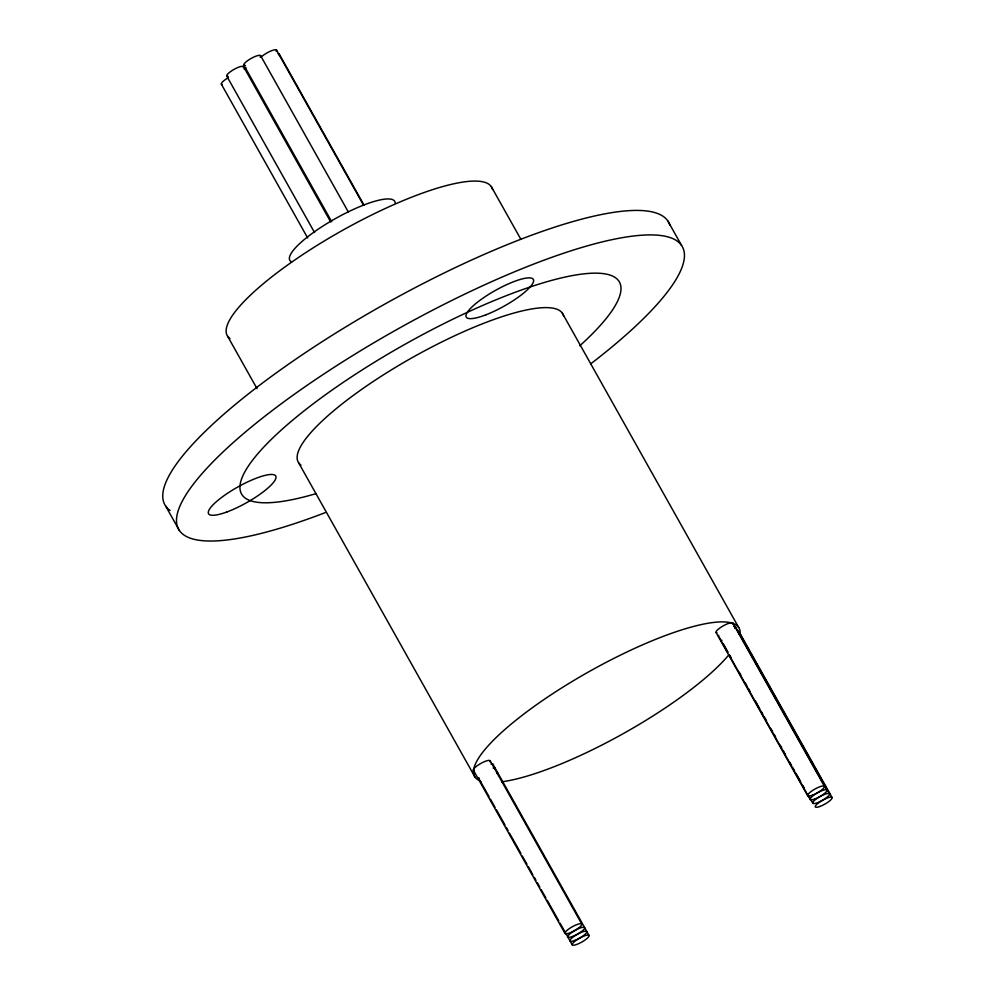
<?xml version="1.0" encoding="UTF-8"?>
<svg xmlns="http://www.w3.org/2000/svg" width="995" height="995" viewBox="0 0 995 995"><rect width="100%" height="100%" fill="white"/><g stroke="black" fill="none" stroke-linecap="round" stroke-linejoin="round"><path stroke-width="1.49" d="M667.832 220.952L681.575 245.442M491.294 186.612L520.683 238.974M562.299 313.139L738.663 627.422M740.454 634.238L832.069 797.492M737.942 630.581L829.556 793.848A9.627 2.251 -29.3 0 1 817.654 802.642A9.627 2.251 -29.3 0 1 816.186 798.997A9.627 2.251 -29.3 0 1 829.556 793.848M735.355 626.726L826.969 789.98M732.817 623.019L824.432 786.274M723.365 643.927L727.905 652.024M729.422 654.722L730.939 657.421M739.26 672.272L740.778 674.971M745.317 683.055L746.835 685.754M748.352 688.453L749.869 691.152M755.168 700.604L759.707 708.701M761.225 711.4L762.742 714.099M764.247 716.798L766.523 720.84M771.063 728.937L772.58 731.636M774.098 734.335L775.615 737.034M780.155 745.131L781.672 747.83M783.177 750.529L785.453 754.571M789.993 762.668L791.51 765.366M793.027 768.065L794.532 770.764M796.05 773.463L800.589 781.56M802.865 785.602L804.383 788.301M808.164 795.055L812.716 803.152M719.397 637.608L727.731 652.446M729.236 655.145L810.253 799.52M716.052 632.472L807.666 795.739M279.309 54.178L364.108 205.293M276.56 50.198L363.635 205.368M260.603 55.658L348.437 212.171M243.837 65.123L331.671 221.636M243.551 66.665L330.626 221.835M226.723 76.018L314.544 232.531M221.375 84.202L307.691 238.016M492.973 764.284L589.04 935.462A9.627 2.251 -29.3 0 1 577.311 944.23A9.627 2.251 -29.3 0 1 575.545 940.76A9.627 2.251 -29.3 0 1 589.04 935.462M490.187 760.802L581.801 924.057A9.627 2.251 -29.3 0 1 569.986 932.85A9.627 2.251 -29.3 0 1 568.381 929.293A9.627 2.251 -29.3 0 1 581.801 924.057M478.371 777.754L486.082 791.336M486.667 792.381L489.105 796.734M490.46 799.122L495.037 807.43M496.517 809.918L505.012 825.066M506.355 827.454L508.035 830.464M509.415 833.064L517.885 848.001M518.47 849.046L520.907 853.399M522.288 856.011L526.964 864.195M528.32 866.583L532.885 874.891M534.377 877.379L535.919 880.289M537.399 882.776L539.837 887.13M541.218 889.741L545.894 897.925M547.25 900.313L549.688 904.666M550.272 905.711L558.767 920.86M560.11 923.248L572.224 944.84M473.359 770.142L564.973 933.397M227.644 336.273L257.021 388.635M298.637 462.799L475.001 777.083M165.63 506.007L179.374 530.497M316.236 493.57A216.599 50.558 -29.3 0 1 279.048 432.066A216.599 50.558 -29.3 0 1 547.412 281.585A216.599 50.558 -29.3 0 1 579.799 345.775M291.647 261.884A60.16 14.042 -29.3 0 1 334.32 219.198A60.16 14.042 -29.3 0 1 395.202 203.092M229.982 338.599A151.613 35.397 -29.3 0 1 339.382 232.133A151.613 35.397 -29.3 0 1 492.575 189.547M479.565 780.652A151.613 35.397 -29.3 0 1 588.791 671.787A151.613 35.397 -29.3 0 1 740.118 634.002M728.166 655.655A151.613 35.397 -29.3 0 1 501.679 781.846M170.083 510.447A288.799 67.424 -29.3 0 1 375.65 309.271A288.799 67.424 -29.3 0 1 669.846 225.044M325.091 512.686A288.799 67.424 -29.3 0 1 218.203 456.605A288.799 67.424 -29.3 0 1 600.793 242.258A288.799 67.424 -29.3 0 1 590.644 363.909M300.975 465.125A151.613 35.397 -29.3 0 1 410.388 358.66A151.613 35.397 -29.3 0 1 563.568 316.074M244.223 69.277A9.627 2.251 -29.3 0 1 246.039 67.859M222.345 84.55A9.627 2.251 -29.3 0 1 228.477 77.585M228.191 76.428A9.627 2.251 -29.3 0 1 233.601 69.625A9.627 2.251 -29.3 0 1 243.34 67.685M245.429 65.459A9.627 2.251 -29.3 0 1 251.026 58.481A9.627 2.251 -29.3 0 1 260.143 57.15M260.889 57.312A9.627 2.251 -29.3 0 1 271.71 50.67A9.627 2.251 -29.3 0 1 276.162 51.491M278.09 53.792A9.627 2.251 -29.3 0 1 279.16 55.16M497.015 771.884A9.627 2.251 -29.3 0 1 497.09 773.451M481.02 781.896A9.627 2.251 -29.3 0 1 480.61 781.585M493.097 767.991A9.627 2.251 -29.3 0 1 495.037 769.197M479.068 778.078A9.627 2.251 -29.3 0 1 478.309 777.605M474.217 770.565A9.627 2.251 -29.3 0 1 480.846 763.414A9.627 2.251 -29.3 0 1 489.988 761.809M490.958 764.036A9.627 2.251 -29.3 0 1 492.898 765.242M733.676 626.44A9.627 2.251 -29.3 0 1 734.758 628.454M718.912 636.464A9.627 2.251 -29.3 0 1 718.688 635.32M716.985 632.845A9.627 2.251 -29.3 0 1 723.241 625.843A9.627 2.251 -29.3 0 1 732.693 623.977M736.822 630.133A9.627 2.251 -29.3 0 1 737.842 631.365M721.922 640.32A9.627 2.251 -29.3 0 1 721.673 640.282M738.899 633.877A9.627 2.251 -29.3 0 1 740.317 635.22M486.008 314.781A38.506 8.992 -29.3 0 0 533.469 279.632A38.506 8.992 -29.3 0 0 479.876 300.378A38.506 8.992 -29.3 0 0 486.008 314.781M227.034 511.903A38.506 8.992 -29.3 0 0 275.951 476.605A38.506 8.992 -29.3 0 0 223.452 496.095A38.506 8.992 -29.3 0 0 227.034 511.903M574.724 940.462A9.627 2.251 -29.3 0 0 586.801 931.656A9.627 2.251 -29.3 0 0 573.555 936.656A9.627 2.251 -29.3 0 0 574.724 940.462M572.585 936.506A9.627 2.251 -29.3 0 0 584.662 927.701A9.627 2.251 -29.3 0 0 571.416 932.701A9.627 2.251 -29.3 0 0 572.585 936.506M815.054 798.923A9.627 2.251 -29.3 0 0 827.044 790.117A9.627 2.251 -29.3 0 0 813.736 795.204A9.627 2.251 -29.3 0 0 815.054 798.923M812.33 795.241A9.627 2.251 -29.3 0 0 824.494 786.423A9.627 2.251 -29.3 0 0 811.311 791.361A9.627 2.251 -29.3 0 0 812.33 795.241M819.892 806.472A9.627 2.251 -29.3 0 0 832.131 797.642A9.627 2.251 -29.3 0 0 819.022 802.505A9.627 2.251 -29.3 0 0 819.892 806.472"/></g></svg>
